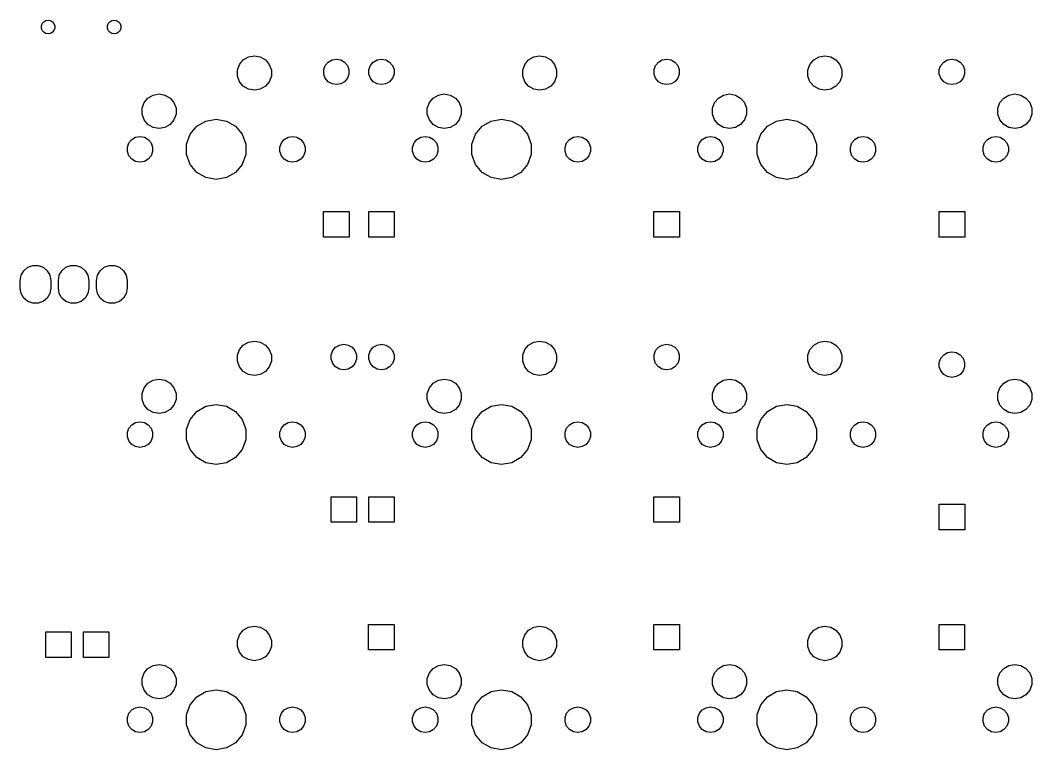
# Model space of a CAD drawing. Extents: x 16 to 275, y -108 to -13.
# Drawn here: x 141.9 to 209.3, y -62 to -13.4 of the extents above; entities that cross this region are included whole.
import ezdxf

# ---------------------------------------------------------------- set-up
doc = ezdxf.new("R2010")
doc.units = 0
doc.header["$MEASUREMENT"] = 0
doc.layers.add('BLACK', color=7, linetype='CONTINUOUS')

msp = doc.modelspace()

# ---------------------------------------------------------------- linework, layer by layer
at = {"layer": 'Black'}
for p, q in [((143.51, -13.5052), (143.646, -13.4268)), ((143.646, -13.4268), (143.8, -13.3996)), ((143.8, -13.3996), (143.955, -13.4268)), ((143.955, -13.4268), (144.09, -13.5052)), ((147.91, -13.5052), (148.045, -13.4268)), ((148.045, -13.4268), (148.2, -13.3996)), ((148.2, -13.3996), (148.354, -13.4268)), ((148.354, -13.4268), (148.49, -13.5052)), ((143.356, -13.7725), (143.41, -13.6253)), ((143.356, -13.9293), (143.356, -13.7725)), ((143.41, -14.0765), (143.356, -13.9293)), ((143.41, -13.6253), (143.51, -13.5052)), ((143.51, -14.1966), (143.41, -14.0765)), ((144.09, -13.5052), (144.191, -13.6253)), ((144.191, -14.0765), (144.09, -14.1966)), ((144.191, -13.6253), (144.245, -13.7725)), ((144.245, -13.9293), (144.191, -14.0765)), ((144.245, -13.7725), (144.245, -13.9293)), ((147.755, -13.7725), (147.809, -13.6253)), ((147.755, -13.9293), (147.755, -13.7725)), ((147.809, -14.0765), (147.755, -13.9293)), ((147.809, -13.6253), (147.91, -13.5052)), ((147.91, -14.1966), (147.809, -14.0765)), ((148.49, -13.5052), (148.59, -13.6253)), ((148.59, -14.0765), (148.49, -14.1966)), ((148.59, -13.6253), (148.644, -13.7725)), ((148.644, -13.9293), (148.59, -14.0765)), ((148.644, -13.7725), (148.644, -13.9293)), ((143.646, -14.275), (143.51, -14.1966)), ((143.8, -14.3022), (143.646, -14.275)), ((143.955, -14.275), (143.8, -14.3022)), ((144.09, -14.1966), (143.955, -14.275)), ((148.045, -14.275), (147.91, -14.1966)), ((148.2, -14.3022), (148.045, -14.275)), ((148.354, -14.275), (148.2, -14.3022)), ((148.49, -14.1966), (148.354, -14.275)), ((156.546, -16.3463), (156.802, -16.0411)), ((156.802, -16.0411), (157.148, -15.8418)), ((157.148, -15.8418), (157.54, -15.7726)), ((157.54, -15.7726), (157.932, -15.8418)), ((157.932, -15.8418), (158.278, -16.0411)), ((158.278, -16.0411), (158.534, -16.3463)), ((162.454, -16.1861), (162.711, -16.038)), ((162.711, -16.038), (163.003, -15.9866)), ((163.003, -15.9866), (163.294, -16.038)), ((163.294, -16.038), (163.551, -16.1861)), ((165.454, -16.1861), (165.711, -16.038)), ((165.711, -16.038), (166.003, -15.9866)), ((166.003, -15.9866), (166.294, -16.038)), ((166.294, -16.038), (166.551, -16.1861)), ((175.546, -16.3463), (175.802, -16.0411)), ((175.802, -16.0411), (176.148, -15.8418)), ((176.148, -15.8418), (176.54, -15.7726)), ((176.54, -15.7726), (176.932, -15.8418)), ((176.932, -15.8418), (177.278, -16.0411)), ((177.278, -16.0411), (177.534, -16.3463)), ((184.454, -16.1861), (184.711, -16.038)), ((184.711, -16.038), (185.003, -15.9866)), ((185.003, -15.9866), (185.294, -16.038)), ((185.294, -16.038), (185.551, -16.1861)), ((194.546, -16.3463), (194.802, -16.0411)), ((194.802, -16.0411), (195.148, -15.8418)), ((195.148, -15.8418), (195.54, -15.7726)), ((195.54, -15.7726), (195.932, -15.8418)), ((195.932, -15.8418), (196.278, -16.0411)), ((196.278, -16.0411), (196.534, -16.3463)), ((203.454, -16.1861), (203.711, -16.038)), ((203.711, -16.038), (204.003, -15.9866)), ((204.003, -15.9866), (204.294, -16.038)), ((204.294, -16.038), (204.551, -16.1861)), ((156.41, -16.7208), (156.546, -16.3463)), ((156.41, -17.1192), (156.41, -16.7208)), ((158.534, -16.3463), (158.67, -16.7208)), ((158.67, -16.7208), (158.67, -17.1192)), ((162.163, -16.6914), (162.264, -16.413)), ((162.163, -16.9876), (162.163, -16.6914)), ((162.264, -16.413), (162.454, -16.1861)), ((163.551, -16.1861), (163.741, -16.413)), ((163.741, -16.413), (163.842, -16.6914)), ((163.842, -16.6914), (163.842, -16.9876)), ((165.163, -16.6914), (165.264, -16.413)), ((165.163, -16.9876), (165.163, -16.6914)), ((165.264, -16.413), (165.454, -16.1861)), ((166.551, -16.1861), (166.741, -16.413)), ((166.741, -16.413), (166.842, -16.6914)), ((166.842, -16.6914), (166.842, -16.9876)), ((175.41, -16.7208), (175.546, -16.3463)), ((175.41, -17.1192), (175.41, -16.7208)), ((177.534, -16.3463), (177.67, -16.7208)), ((177.67, -16.7208), (177.67, -17.1192)), ((184.163, -16.6914), (184.264, -16.413)), ((184.163, -16.9876), (184.163, -16.6914)), ((184.264, -16.413), (184.454, -16.1861)), ((185.551, -16.1861), (185.741, -16.413)), ((185.741, -16.413), (185.842, -16.6914)), ((185.842, -16.6914), (185.842, -16.9876)), ((194.41, -16.7208), (194.546, -16.3463)), ((194.41, -17.1192), (194.41, -16.7208)), ((196.534, -16.3463), (196.67, -16.7208)), ((196.67, -16.7208), (196.67, -17.1192)), ((203.163, -16.6914), (203.264, -16.413)), ((203.163, -16.9876), (203.163, -16.6914)), ((203.264, -16.413), (203.454, -16.1861)), ((204.551, -16.1861), (204.741, -16.413)), ((204.741, -16.413), (204.842, -16.6914)), ((204.842, -16.6914), (204.842, -16.9876)), ((156.546, -17.4937), (156.41, -17.1192)), ((156.802, -17.7989), (156.546, -17.4937)), ((158.534, -17.4937), (158.278, -17.7989)), ((158.67, -17.1192), (158.534, -17.4937)), ((162.264, -17.2659), (162.163, -16.9876)), ((162.454, -17.4928), (162.264, -17.2659)), ((162.711, -17.6409), (162.454, -17.4928)), ((163.551, -17.4928), (163.294, -17.6409)), ((163.741, -17.2659), (163.551, -17.4928)), ((163.842, -16.9876), (163.741, -17.2659)), ((165.264, -17.2659), (165.163, -16.9876)), ((165.454, -17.4928), (165.264, -17.2659)), ((165.711, -17.6409), (165.454, -17.4928)), ((166.551, -17.4928), (166.294, -17.6409)), ((166.741, -17.2659), (166.551, -17.4928)), ((166.842, -16.9876), (166.741, -17.2659)), ((175.546, -17.4937), (175.41, -17.1192)), ((175.802, -17.7989), (175.546, -17.4937)), ((177.534, -17.4937), (177.278, -17.7989)), ((177.67, -17.1192), (177.534, -17.4937)), ((184.264, -17.2659), (184.163, -16.9876)), ((184.454, -17.4928), (184.264, -17.2659)), ((184.711, -17.6409), (184.454, -17.4928)), ((185.551, -17.4928), (185.294, -17.6409)), ((185.741, -17.2659), (185.551, -17.4928)), ((185.842, -16.9876), (185.741, -17.2659)), ((194.546, -17.4937), (194.41, -17.1192)), ((194.802, -17.7989), (194.546, -17.4937)), ((196.534, -17.4937), (196.278, -17.7989)), ((196.67, -17.1192), (196.534, -17.4937)), ((203.264, -17.2659), (203.163, -16.9876)), ((203.454, -17.4928), (203.264, -17.2659)), ((203.711, -17.6409), (203.454, -17.4928)), ((204.551, -17.4928), (204.294, -17.6409)), ((204.741, -17.2659), (204.551, -17.4928)), ((204.842, -16.9876), (204.741, -17.2659)), ((157.148, -17.9982), (156.802, -17.7989)), ((157.54, -18.0674), (157.148, -17.9982)), ((157.932, -17.9982), (157.54, -18.0674)), ((158.278, -17.7989), (157.932, -17.9982)), ((163.003, -17.6924), (162.711, -17.6409)), ((163.294, -17.6409), (163.003, -17.6924)), ((166.003, -17.6924), (165.711, -17.6409)), ((166.294, -17.6409), (166.003, -17.6924)), ((176.148, -17.9982), (175.802, -17.7989)), ((176.54, -18.0674), (176.148, -17.9982)), ((176.932, -17.9982), (176.54, -18.0674)), ((177.278, -17.7989), (176.932, -17.9982)), ((185.003, -17.6924), (184.711, -17.6409)), ((185.294, -17.6409), (185.003, -17.6924)), ((195.148, -17.9982), (194.802, -17.7989)), ((195.54, -18.0674), (195.148, -17.9982)), ((195.932, -17.9982), (195.54, -18.0674)), ((196.278, -17.7989), (195.932, -17.9982)), ((204.003, -17.6924), (203.711, -17.6409)), ((204.294, -17.6409), (204.003, -17.6924)), ((150.196, -18.8863), (150.452, -18.5811)), ((150.452, -18.5811), (150.798, -18.3818)), ((150.798, -18.3818), (151.19, -18.3126)), ((151.19, -18.3126), (151.582, -18.3818)), ((151.582, -18.3818), (151.928, -18.5811)), ((151.928, -18.5811), (152.184, -18.8863)), ((169.196, -18.8863), (169.452, -18.5811)), ((169.452, -18.5811), (169.798, -18.3818)), ((169.798, -18.3818), (170.19, -18.3126)), ((170.19, -18.3126), (170.582, -18.3818)), ((170.582, -18.3818), (170.928, -18.5811)), ((170.928, -18.5811), (171.184, -18.8863)), ((188.196, -18.8863), (188.452, -18.5811)), ((188.452, -18.5811), (188.798, -18.3818)), ((188.798, -18.3818), (189.19, -18.3126)), ((189.19, -18.3126), (189.582, -18.3818)), ((189.582, -18.3818), (189.928, -18.5811)), ((189.928, -18.5811), (190.184, -18.8863)), ((207.196, -18.8863), (207.452, -18.5811)), ((207.452, -18.5811), (207.798, -18.3818)), ((207.798, -18.3818), (208.19, -18.3126)), ((208.19, -18.3126), (208.582, -18.3818)), ((208.582, -18.3818), (208.928, -18.5811)), ((208.928, -18.5811), (209.184, -18.8863)), ((150.06, -19.2608), (150.196, -18.8863)), ((150.06, -19.6592), (150.06, -19.2608)), ((152.184, -18.8863), (152.32, -19.2608)), ((152.32, -19.2608), (152.32, -19.6592)), ((169.06, -19.2608), (169.196, -18.8863)), ((169.06, -19.6592), (169.06, -19.2608)), ((171.184, -18.8863), (171.32, -19.2608)), ((171.32, -19.2608), (171.32, -19.6592)), ((188.06, -19.2608), (188.196, -18.8863)), ((188.06, -19.6592), (188.06, -19.2608)), ((190.184, -18.8863), (190.32, -19.2608)), ((190.32, -19.2608), (190.32, -19.6592)), ((207.06, -19.2608), (207.196, -18.8863)), ((207.06, -19.6592), (207.06, -19.2608)), ((209.184, -18.8863), (209.32, -19.2608)), ((209.32, -19.2608), (209.32, -19.6592)), ((150.196, -20.0337), (150.06, -19.6592)), ((150.452, -20.3389), (150.196, -20.0337)), ((152.184, -20.0337), (151.928, -20.3389)), ((152.32, -19.6592), (152.184, -20.0337)), ((153.713, -20.4667), (154.315, -20.1192)), ((154.315, -20.1192), (155, -19.9985)), ((155, -19.9985), (155.685, -20.1192)), ((155.685, -20.1192), (156.287, -20.4667)), ((169.196, -20.0337), (169.06, -19.6592)), ((169.452, -20.3389), (169.196, -20.0337)), ((171.184, -20.0337), (170.928, -20.3389)), ((171.32, -19.6592), (171.184, -20.0337)), ((172.713, -20.4667), (173.315, -20.1192)), ((173.315, -20.1192), (174, -19.9985)), ((174, -19.9985), (174.685, -20.1192)), ((174.685, -20.1192), (175.287, -20.4667)), ((188.196, -20.0337), (188.06, -19.6592)), ((188.452, -20.3389), (188.196, -20.0337)), ((190.184, -20.0337), (189.928, -20.3389)), ((190.32, -19.6592), (190.184, -20.0337)), ((191.713, -20.4667), (192.315, -20.1192)), ((192.315, -20.1192), (193, -19.9985)), ((193, -19.9985), (193.685, -20.1192)), ((193.685, -20.1192), (194.287, -20.4667)), ((207.196, -20.0337), (207.06, -19.6592)), ((207.452, -20.3389), (207.196, -20.0337)), ((209.184, -20.0337), (208.928, -20.3389)), ((209.32, -19.6592), (209.184, -20.0337)), ((150.798, -20.5382), (150.452, -20.3389)), ((151.19, -20.6074), (150.798, -20.5382)), ((151.582, -20.5382), (151.19, -20.6074)), ((151.928, -20.3389), (151.582, -20.5382)), ((153.267, -20.9992), (153.713, -20.4667)), ((156.287, -20.4667), (156.733, -20.9992)), ((169.798, -20.5382), (169.452, -20.3389)), ((170.19, -20.6074), (169.798, -20.5382)), ((170.582, -20.5382), (170.19, -20.6074)), ((170.928, -20.3389), (170.582, -20.5382)), ((172.267, -20.9992), (172.713, -20.4667)), ((175.287, -20.4667), (175.733, -20.9992)), ((188.798, -20.5382), (188.452, -20.3389)), ((189.19, -20.6074), (188.798, -20.5382)), ((189.582, -20.5382), (189.19, -20.6074)), ((189.928, -20.3389), (189.582, -20.5382)), ((191.267, -20.9992), (191.713, -20.4667)), ((194.287, -20.4667), (194.733, -20.9992)), ((207.798, -20.5382), (207.452, -20.3389)), ((208.19, -20.6074), (207.798, -20.5382)), ((208.582, -20.5382), (208.19, -20.6074)), ((208.928, -20.3389), (208.582, -20.5382)), ((149.18, -21.5729), (149.371, -21.3457)), ((149.371, -21.3457), (149.628, -21.1974)), ((149.628, -21.1974), (149.92, -21.1458)), ((149.92, -21.1458), (150.212, -21.1974)), ((150.212, -21.1974), (150.469, -21.3457)), ((150.469, -21.3457), (150.66, -21.5729)), ((153.029, -21.6524), (153.267, -20.9992)), ((156.733, -20.9992), (156.971, -21.6524)), ((159.34, -21.5729), (159.531, -21.3457)), ((159.531, -21.3457), (159.788, -21.1974)), ((159.788, -21.1974), (160.08, -21.1458)), ((160.08, -21.1458), (160.372, -21.1974)), ((160.372, -21.1974), (160.629, -21.3457)), ((160.629, -21.3457), (160.82, -21.5729)), ((168.18, -21.5729), (168.371, -21.3457)), ((168.371, -21.3457), (168.628, -21.1974)), ((168.628, -21.1974), (168.92, -21.1458)), ((168.92, -21.1458), (169.212, -21.1974)), ((169.212, -21.1974), (169.469, -21.3457)), ((169.469, -21.3457), (169.66, -21.5729)), ((172.029, -21.6524), (172.267, -20.9992)), ((175.733, -20.9992), (175.971, -21.6524)), ((178.34, -21.5729), (178.531, -21.3457)), ((178.531, -21.3457), (178.788, -21.1974)), ((178.788, -21.1974), (179.08, -21.1458)), ((179.08, -21.1458), (179.372, -21.1974)), ((179.372, -21.1974), (179.629, -21.3457)), ((179.629, -21.3457), (179.82, -21.5729)), ((187.18, -21.5729), (187.371, -21.3457)), ((187.371, -21.3457), (187.628, -21.1974)), ((187.628, -21.1974), (187.92, -21.1458)), ((187.92, -21.1458), (188.212, -21.1974)), ((188.212, -21.1974), (188.469, -21.3457)), ((188.469, -21.3457), (188.66, -21.5729)), ((191.029, -21.6524), (191.267, -20.9992)), ((194.733, -20.9992), (194.971, -21.6524)), ((197.34, -21.5729), (197.531, -21.3457)), ((197.531, -21.3457), (197.788, -21.1974)), ((197.788, -21.1974), (198.08, -21.1458)), ((198.08, -21.1458), (198.372, -21.1974)), ((198.372, -21.1974), (198.629, -21.3457)), ((198.629, -21.3457), (198.82, -21.5729)), ((206.18, -21.5729), (206.371, -21.3457)), ((206.371, -21.3457), (206.628, -21.1974)), ((206.628, -21.1974), (206.92, -21.1458)), ((206.92, -21.1458), (207.212, -21.1974)), ((207.212, -21.1974), (207.469, -21.3457)), ((207.469, -21.3457), (207.66, -21.5729)), ((149.079, -21.8517), (149.18, -21.5729)), ((149.079, -22.1483), (149.079, -21.8517)), ((149.18, -22.4271), (149.079, -22.1483)), ((150.66, -21.5729), (150.761, -21.8517)), ((150.761, -22.1483), (150.66, -22.4271)), ((150.761, -21.8517), (150.761, -22.1483)), ((153.029, -22.3476), (153.029, -21.6524)), ((156.971, -21.6524), (156.971, -22.3476)), ((159.239, -21.8517), (159.34, -21.5729)), ((159.239, -22.1483), (159.239, -21.8517)), ((159.34, -22.4271), (159.239, -22.1483)), ((160.82, -21.5729), (160.921, -21.8517)), ((160.921, -22.1483), (160.82, -22.4271)), ((160.921, -21.8517), (160.921, -22.1483)), ((168.079, -21.8517), (168.18, -21.5729)), ((168.079, -22.1483), (168.079, -21.8517)), ((168.18, -22.4271), (168.079, -22.1483)), ((169.66, -21.5729), (169.761, -21.8517)), ((169.761, -22.1483), (169.66, -22.4271)), ((169.761, -21.8517), (169.761, -22.1483)), ((172.029, -22.3476), (172.029, -21.6524)), ((175.971, -21.6524), (175.971, -22.3476)), ((178.239, -21.8517), (178.34, -21.5729)), ((178.239, -22.1483), (178.239, -21.8517)), ((178.34, -22.4271), (178.239, -22.1483)), ((179.82, -21.5729), (179.921, -21.8517)), ((179.921, -22.1483), (179.82, -22.4271)), ((179.921, -21.8517), (179.921, -22.1483)), ((187.079, -21.8517), (187.18, -21.5729)), ((187.079, -22.1483), (187.079, -21.8517)), ((187.18, -22.4271), (187.079, -22.1483)), ((188.66, -21.5729), (188.761, -21.8517)), ((188.761, -22.1483), (188.66, -22.4271)), ((188.761, -21.8517), (188.761, -22.1483)), ((191.029, -22.3476), (191.029, -21.6524)), ((194.971, -21.6524), (194.971, -22.3476)), ((197.239, -21.8517), (197.34, -21.5729)), ((197.239, -22.1483), (197.239, -21.8517)), ((197.34, -22.4271), (197.239, -22.1483)), ((198.82, -21.5729), (198.921, -21.8517)), ((198.921, -22.1483), (198.82, -22.4271)), ((198.921, -21.8517), (198.921, -22.1483)), ((206.079, -21.8517), (206.18, -21.5729)), ((206.079, -22.1483), (206.079, -21.8517)), ((206.18, -22.4271), (206.079, -22.1483)), ((207.66, -21.5729), (207.761, -21.8517)), ((207.761, -22.1483), (207.66, -22.4271)), ((207.761, -21.8517), (207.761, -22.1483)), ((149.371, -22.6543), (149.18, -22.4271)), ((149.628, -22.8026), (149.371, -22.6543)), ((149.92, -22.8542), (149.628, -22.8026)), ((150.212, -22.8026), (149.92, -22.8542)), ((150.469, -22.6543), (150.212, -22.8026)), ((150.66, -22.4271), (150.469, -22.6543)), ((153.267, -23.0008), (153.029, -22.3476)), ((156.971, -22.3476), (156.733, -23.0008)), ((159.531, -22.6543), (159.34, -22.4271)), ((159.788, -22.8026), (159.531, -22.6543)), ((160.08, -22.8542), (159.788, -22.8026)), ((160.372, -22.8026), (160.08, -22.8542)), ((160.629, -22.6543), (160.372, -22.8026)), ((160.82, -22.4271), (160.629, -22.6543)), ((168.371, -22.6543), (168.18, -22.4271)), ((168.628, -22.8026), (168.371, -22.6543)), ((168.92, -22.8542), (168.628, -22.8026)), ((169.212, -22.8026), (168.92, -22.8542)), ((169.469, -22.6543), (169.212, -22.8026)), ((169.66, -22.4271), (169.469, -22.6543)), ((172.267, -23.0008), (172.029, -22.3476)), ((175.971, -22.3476), (175.733, -23.0008)), ((178.531, -22.6543), (178.34, -22.4271)), ((178.788, -22.8026), (178.531, -22.6543)), ((179.08, -22.8542), (178.788, -22.8026)), ((179.372, -22.8026), (179.08, -22.8542)), ((179.629, -22.6543), (179.372, -22.8026)), ((179.82, -22.4271), (179.629, -22.6543)), ((187.371, -22.6543), (187.18, -22.4271)), ((187.628, -22.8026), (187.371, -22.6543)), ((187.92, -22.8542), (187.628, -22.8026)), ((188.212, -22.8026), (187.92, -22.8542)), ((188.469, -22.6543), (188.212, -22.8026)), ((188.66, -22.4271), (188.469, -22.6543)), ((191.267, -23.0008), (191.029, -22.3476)), ((194.971, -22.3476), (194.733, -23.0008)), ((197.531, -22.6543), (197.34, -22.4271)), ((197.788, -22.8026), (197.531, -22.6543)), ((198.08, -22.8542), (197.788, -22.8026)), ((198.372, -22.8026), (198.08, -22.8542)), ((198.629, -22.6543), (198.372, -22.8026)), ((198.82, -22.4271), (198.629, -22.6543)), ((206.371, -22.6543), (206.18, -22.4271)), ((206.628, -22.8026), (206.371, -22.6543)), ((206.92, -22.8542), (206.628, -22.8026)), ((207.212, -22.8026), (206.92, -22.8542)), ((207.469, -22.6543), (207.212, -22.8026)), ((207.66, -22.4271), (207.469, -22.6543)), ((153.713, -23.5332), (153.267, -23.0008)), ((154.315, -23.8808), (153.713, -23.5332)), ((156.287, -23.5332), (155.685, -23.8808)), ((156.733, -23.0008), (156.287, -23.5332)), ((172.713, -23.5332), (172.267, -23.0008)), ((173.315, -23.8808), (172.713, -23.5332)), ((175.287, -23.5332), (174.685, -23.8808)), ((175.733, -23.0008), (175.287, -23.5332)), ((191.713, -23.5332), (191.267, -23.0008)), ((192.315, -23.8808), (191.713, -23.5332)), ((194.287, -23.5332), (193.685, -23.8808)), ((194.733, -23.0008), (194.287, -23.5332)), ((155, -24.0015), (154.315, -23.8808)), ((155.685, -23.8808), (155, -24.0015)), ((174, -24.0015), (173.315, -23.8808)), ((174.685, -23.8808), (174, -24.0015)), ((193, -24.0015), (192.315, -23.8808)), ((193.685, -23.8808), (193, -24.0015)), ((162.153, -27.8491), (162.153, -26.1498)), ((162.153, -26.1498), (163.852, -26.1498)), ((163.852, -26.1498), (163.852, -27.8491)), ((165.153, -27.8491), (165.153, -26.1498)), ((165.153, -26.1498), (166.852, -26.1498)), ((166.852, -26.1498), (166.852, -27.8491)), ((184.153, -27.8491), (184.153, -26.1498)), ((184.153, -26.1498), (185.852, -26.1498)), ((185.852, -26.1498), (185.852, -27.8491)), ((203.153, -27.8491), (203.153, -26.1498)), ((203.153, -26.1498), (204.852, -26.1498)), ((204.852, -26.1498), (204.852, -27.8491)), ((163.852, -27.8491), (162.153, -27.8491)), ((166.852, -27.8491), (165.153, -27.8491)), ((185.852, -27.8491), (184.153, -27.8491)), ((204.852, -27.8491), (203.153, -27.8491)), ((142.005, -30.3937), (142.182, -30.0881)), ((142.182, -30.0881), (142.452, -29.8613)), ((142.452, -29.8613), (142.784, -29.7406)), ((142.784, -29.7406), (143.136, -29.7406)), ((143.136, -29.7406), (143.468, -29.8613)), ((143.468, -29.8613), (143.738, -30.0881)), ((143.738, -30.0881), (143.915, -30.3937)), ((144.545, -30.3937), (144.722, -30.0881)), ((144.722, -30.0881), (144.992, -29.8613)), ((144.992, -29.8613), (145.324, -29.7406)), ((145.324, -29.7406), (145.676, -29.7406)), ((145.676, -29.7406), (146.008, -29.8613)), ((146.008, -29.8613), (146.278, -30.0881)), ((146.278, -30.0881), (146.455, -30.3937)), ((147.085, -30.3937), (147.262, -30.0881)), ((147.262, -30.0881), (147.532, -29.8613)), ((147.532, -29.8613), (147.864, -29.7406)), ((147.864, -29.7406), (148.216, -29.7406)), ((148.216, -29.7406), (148.548, -29.8613)), ((148.548, -29.8613), (148.818, -30.0881)), ((148.818, -30.0881), (148.995, -30.3937)), ((141.944, -30.7411), (142.005, -30.3937)), ((141.944, -31.2589), (141.944, -30.7411)), ((143.915, -30.3937), (143.976, -30.7411)), ((143.976, -30.7411), (143.976, -31.2589)), ((144.484, -30.7411), (144.545, -30.3937)), ((144.484, -31.2589), (144.484, -30.7411)), ((146.455, -30.3937), (146.516, -30.7411)), ((146.516, -30.7411), (146.516, -31.2589)), ((147.024, -30.7411), (147.085, -30.3937)), ((147.024, -31.2589), (147.024, -30.7411)), ((148.995, -30.3937), (149.056, -30.7411)), ((149.056, -30.7411), (149.056, -31.2589)), ((142.005, -31.6063), (141.944, -31.2589)), ((142.182, -31.9119), (142.005, -31.6063)), ((143.915, -31.6063), (143.738, -31.9119)), ((143.976, -31.2589), (143.915, -31.6063)), ((144.545, -31.6063), (144.484, -31.2589)), ((144.722, -31.9119), (144.545, -31.6063)), ((146.455, -31.6063), (146.278, -31.9119)), ((146.516, -31.2589), (146.455, -31.6063)), ((147.085, -31.6063), (147.024, -31.2589)), ((147.262, -31.9119), (147.085, -31.6063)), ((148.995, -31.6063), (148.818, -31.9119)), ((149.056, -31.2589), (148.995, -31.6063)), ((142.452, -32.1387), (142.182, -31.9119)), ((142.784, -32.2594), (142.452, -32.1387)), ((143.136, -32.2594), (142.784, -32.2594)), ((143.468, -32.1387), (143.136, -32.2594)), ((143.738, -31.9119), (143.468, -32.1387)), ((144.992, -32.1387), (144.722, -31.9119)), ((145.324, -32.2594), (144.992, -32.1387)), ((145.676, -32.2594), (145.324, -32.2594)), ((146.008, -32.1387), (145.676, -32.2594)), ((146.278, -31.9119), (146.008, -32.1387)), ((147.532, -32.1387), (147.262, -31.9119)), ((147.864, -32.2594), (147.532, -32.1387)), ((148.216, -32.2594), (147.864, -32.2594)), ((148.548, -32.1387), (148.216, -32.2594)), ((148.818, -31.9119), (148.548, -32.1387)), ((156.802, -35.0411), (157.148, -34.8418)), ((157.148, -34.8418), (157.54, -34.7726)), ((157.54, -34.7726), (157.932, -34.8418)), ((157.932, -34.8418), (158.278, -35.0411)), ((163.211, -35.038), (163.503, -34.9866)), ((163.503, -34.9866), (163.794, -35.038)), ((165.711, -35.038), (166.003, -34.9866)), ((166.003, -34.9866), (166.294, -35.038)), ((175.802, -35.0411), (176.148, -34.8418)), ((176.148, -34.8418), (176.54, -34.7726)), ((176.54, -34.7726), (176.932, -34.8418)), ((176.932, -34.8418), (177.278, -35.0411)), ((184.711, -35.038), (185.003, -34.9866)), ((185.003, -34.9866), (185.294, -35.038)), ((194.802, -35.0411), (195.148, -34.8418)), ((195.148, -34.8418), (195.54, -34.7726)), ((195.54, -34.7726), (195.932, -34.8418)), ((195.932, -34.8418), (196.278, -35.0411)), ((156.41, -35.7208), (156.546, -35.3463)), ((156.546, -35.3463), (156.802, -35.0411)), ((158.278, -35.0411), (158.534, -35.3463)), ((158.534, -35.3463), (158.67, -35.7208)), ((162.663, -35.6914), (162.764, -35.413)), ((162.663, -35.9876), (162.663, -35.6914)), ((162.764, -35.413), (162.954, -35.1861)), ((162.954, -35.1861), (163.211, -35.038)), ((163.794, -35.038), (164.051, -35.1861)), ((164.051, -35.1861), (164.241, -35.413)), ((164.241, -35.413), (164.342, -35.6914)), ((164.342, -35.6914), (164.342, -35.9876)), ((165.163, -35.6914), (165.264, -35.413)), ((165.163, -35.9876), (165.163, -35.6914)), ((165.264, -35.413), (165.454, -35.1861)), ((165.454, -35.1861), (165.711, -35.038)), ((166.294, -35.038), (166.551, -35.1861)), ((166.551, -35.1861), (166.741, -35.413)), ((166.741, -35.413), (166.842, -35.6914)), ((166.842, -35.6914), (166.842, -35.9876)), ((175.41, -35.7208), (175.546, -35.3463)), ((175.546, -35.3463), (175.802, -35.0411)), ((177.278, -35.0411), (177.534, -35.3463)), ((177.534, -35.3463), (177.67, -35.7208)), ((184.163, -35.6914), (184.264, -35.413)), ((184.163, -35.9876), (184.163, -35.6914)), ((184.264, -35.413), (184.454, -35.1861)), ((184.454, -35.1861), (184.711, -35.038)), ((185.294, -35.038), (185.551, -35.1861)), ((185.551, -35.1861), (185.741, -35.413)), ((185.741, -35.413), (185.842, -35.6914)), ((185.842, -35.6914), (185.842, -35.9876)), ((194.41, -35.7208), (194.546, -35.3463)), ((194.546, -35.3463), (194.802, -35.0411)), ((196.278, -35.0411), (196.534, -35.3463)), ((196.534, -35.3463), (196.67, -35.7208)), ((203.264, -35.913), (203.454, -35.6861)), ((203.454, -35.6861), (203.711, -35.538)), ((203.711, -35.538), (204.003, -35.4866)), ((204.003, -35.4866), (204.294, -35.538)), ((204.294, -35.538), (204.551, -35.6861)), ((204.551, -35.6861), (204.741, -35.913)), ((156.41, -36.1192), (156.41, -35.7208)), ((156.546, -36.4937), (156.41, -36.1192)), ((158.67, -36.1192), (158.534, -36.4937)), ((158.67, -35.7208), (158.67, -36.1192)), ((162.764, -36.2659), (162.663, -35.9876)), ((162.954, -36.4928), (162.764, -36.2659)), ((164.241, -36.2659), (164.051, -36.4928)), ((164.342, -35.9876), (164.241, -36.2659)), ((165.264, -36.2659), (165.163, -35.9876)), ((165.454, -36.4928), (165.264, -36.2659)), ((166.741, -36.2659), (166.551, -36.4928)), ((166.842, -35.9876), (166.741, -36.2659)), ((175.41, -36.1192), (175.41, -35.7208)), ((175.546, -36.4937), (175.41, -36.1192)), ((177.67, -36.1192), (177.534, -36.4937)), ((177.67, -35.7208), (177.67, -36.1192)), ((184.264, -36.2659), (184.163, -35.9876)), ((184.454, -36.4928), (184.264, -36.2659)), ((185.741, -36.2659), (185.551, -36.4928)), ((185.842, -35.9876), (185.741, -36.2659)), ((194.41, -36.1192), (194.41, -35.7208)), ((194.546, -36.4937), (194.41, -36.1192)), ((196.67, -36.1192), (196.534, -36.4937)), ((196.67, -35.7208), (196.67, -36.1192)), ((203.163, -36.1914), (203.264, -35.913)), ((203.163, -36.4876), (203.163, -36.1914)), ((204.741, -35.913), (204.842, -36.1914)), ((204.842, -36.1914), (204.842, -36.4876)), ((156.802, -36.7989), (156.546, -36.4937)), ((157.148, -36.9982), (156.802, -36.7989)), ((157.54, -37.0674), (157.148, -36.9982)), ((157.932, -36.9982), (157.54, -37.0674)), ((158.278, -36.7989), (157.932, -36.9982)), ((158.534, -36.4937), (158.278, -36.7989)), ((163.211, -36.6409), (162.954, -36.4928)), ((163.503, -36.6924), (163.211, -36.6409)), ((163.794, -36.6409), (163.503, -36.6924)), ((164.051, -36.4928), (163.794, -36.6409)), ((165.711, -36.6409), (165.454, -36.4928)), ((166.003, -36.6924), (165.711, -36.6409)), ((166.294, -36.6409), (166.003, -36.6924)), ((166.551, -36.4928), (166.294, -36.6409)), ((175.802, -36.7989), (175.546, -36.4937)), ((176.148, -36.9982), (175.802, -36.7989)), ((176.54, -37.0674), (176.148, -36.9982)), ((176.932, -36.9982), (176.54, -37.0674)), ((177.278, -36.7989), (176.932, -36.9982)), ((177.534, -36.4937), (177.278, -36.7989)), ((184.711, -36.6409), (184.454, -36.4928)), ((185.003, -36.6924), (184.711, -36.6409)), ((185.294, -36.6409), (185.003, -36.6924)), ((185.551, -36.4928), (185.294, -36.6409)), ((194.802, -36.7989), (194.546, -36.4937)), ((195.148, -36.9982), (194.802, -36.7989)), ((195.54, -37.0674), (195.148, -36.9982)), ((195.932, -36.9982), (195.54, -37.0674)), ((196.278, -36.7989), (195.932, -36.9982)), ((196.534, -36.4937), (196.278, -36.7989)), ((203.264, -36.7659), (203.163, -36.4876)), ((203.454, -36.9928), (203.264, -36.7659)), ((203.711, -37.1409), (203.454, -36.9928)), ((204.551, -36.9928), (204.294, -37.1409)), ((204.741, -36.7659), (204.551, -36.9928)), ((204.842, -36.4876), (204.741, -36.7659)), ((150.196, -37.8863), (150.452, -37.5811)), ((150.452, -37.5811), (150.798, -37.3818)), ((150.798, -37.3818), (151.19, -37.3126)), ((151.19, -37.3126), (151.582, -37.3818)), ((151.582, -37.3818), (151.928, -37.5811)), ((151.928, -37.5811), (152.184, -37.8863)), ((169.196, -37.8863), (169.452, -37.5811)), ((169.452, -37.5811), (169.798, -37.3818)), ((169.798, -37.3818), (170.19, -37.3126)), ((170.19, -37.3126), (170.582, -37.3818)), ((170.582, -37.3818), (170.928, -37.5811)), ((170.928, -37.5811), (171.184, -37.8863)), ((188.196, -37.8863), (188.452, -37.5811)), ((188.452, -37.5811), (188.798, -37.3818)), ((188.798, -37.3818), (189.19, -37.3126)), ((189.19, -37.3126), (189.582, -37.3818)), ((189.582, -37.3818), (189.928, -37.5811)), ((189.928, -37.5811), (190.184, -37.8863)), ((204.003, -37.1924), (203.711, -37.1409)), ((204.294, -37.1409), (204.003, -37.1924)), ((207.196, -37.8863), (207.452, -37.5811)), ((207.452, -37.5811), (207.798, -37.3818)), ((207.798, -37.3818), (208.19, -37.3126)), ((208.19, -37.3126), (208.582, -37.3818)), ((208.582, -37.3818), (208.928, -37.5811)), ((208.928, -37.5811), (209.184, -37.8863)), ((150.06, -38.2608), (150.196, -37.8863)), ((150.06, -38.6592), (150.06, -38.2608)), ((152.184, -37.8863), (152.32, -38.2608)), ((152.32, -38.2608), (152.32, -38.6592)), ((169.06, -38.2608), (169.196, -37.8863)), ((169.06, -38.6592), (169.06, -38.2608)), ((171.184, -37.8863), (171.32, -38.2608)), ((171.32, -38.2608), (171.32, -38.6592)), ((188.06, -38.2608), (188.196, -37.8863)), ((188.06, -38.6592), (188.06, -38.2608)), ((190.184, -37.8863), (190.32, -38.2608)), ((190.32, -38.2608), (190.32, -38.6592)), ((207.06, -38.2608), (207.196, -37.8863)), ((207.06, -38.6592), (207.06, -38.2608)), ((209.184, -37.8863), (209.32, -38.2608)), ((209.32, -38.2608), (209.32, -38.6592)), ((150.196, -39.0337), (150.06, -38.6592)), ((150.452, -39.3389), (150.196, -39.0337)), ((152.184, -39.0337), (151.928, -39.3389)), ((152.32, -38.6592), (152.184, -39.0337)), ((154.315, -39.1192), (155, -38.9985)), ((155, -38.9985), (155.685, -39.1192)), ((169.196, -39.0337), (169.06, -38.6592)), ((169.452, -39.3389), (169.196, -39.0337)), ((171.184, -39.0337), (170.928, -39.3389)), ((171.32, -38.6592), (171.184, -39.0337)), ((173.315, -39.1192), (174, -38.9985)), ((174, -38.9985), (174.685, -39.1192)), ((188.196, -39.0337), (188.06, -38.6592)), ((188.452, -39.3389), (188.196, -39.0337)), ((190.184, -39.0337), (189.928, -39.3389)), ((190.32, -38.6592), (190.184, -39.0337)), ((192.315, -39.1192), (193, -38.9985)), ((193, -38.9985), (193.685, -39.1192)), ((207.196, -39.0337), (207.06, -38.6592)), ((207.452, -39.3389), (207.196, -39.0337)), ((209.184, -39.0337), (208.928, -39.3389)), ((209.32, -38.6592), (209.184, -39.0337)), ((150.798, -39.5382), (150.452, -39.3389)), ((151.19, -39.6074), (150.798, -39.5382)), ((151.582, -39.5382), (151.19, -39.6074)), ((151.928, -39.3389), (151.582, -39.5382)), ((153.267, -39.9992), (153.713, -39.4667)), ((153.713, -39.4667), (154.315, -39.1192)), ((155.685, -39.1192), (156.287, -39.4667)), ((156.287, -39.4667), (156.733, -39.9992)), ((169.798, -39.5382), (169.452, -39.3389)), ((170.19, -39.6074), (169.798, -39.5382)), ((170.582, -39.5382), (170.19, -39.6074)), ((170.928, -39.3389), (170.582, -39.5382)), ((172.267, -39.9992), (172.713, -39.4667)), ((172.713, -39.4667), (173.315, -39.1192)), ((174.685, -39.1192), (175.287, -39.4667)), ((175.287, -39.4667), (175.733, -39.9992)), ((188.798, -39.5382), (188.452, -39.3389)), ((189.19, -39.6074), (188.798, -39.5382)), ((189.582, -39.5382), (189.19, -39.6074)), ((189.928, -39.3389), (189.582, -39.5382)), ((191.267, -39.9992), (191.713, -39.4667)), ((191.713, -39.4667), (192.315, -39.1192)), ((193.685, -39.1192), (194.287, -39.4667)), ((194.287, -39.4667), (194.733, -39.9992)), ((207.798, -39.5382), (207.452, -39.3389)), ((208.19, -39.6074), (207.798, -39.5382)), ((208.582, -39.5382), (208.19, -39.6074)), ((208.928, -39.3389), (208.582, -39.5382)), ((149.18, -40.5729), (149.371, -40.3457)), ((149.371, -40.3457), (149.628, -40.1974)), ((149.628, -40.1974), (149.92, -40.1458)), ((149.92, -40.1458), (150.212, -40.1974)), ((150.212, -40.1974), (150.469, -40.3457)), ((150.469, -40.3457), (150.66, -40.5729)), ((153.029, -40.6524), (153.267, -39.9992)), ((156.733, -39.9992), (156.971, -40.6524)), ((159.34, -40.5729), (159.531, -40.3457)), ((159.531, -40.3457), (159.788, -40.1974)), ((159.788, -40.1974), (160.08, -40.1458)), ((160.08, -40.1458), (160.372, -40.1974)), ((160.372, -40.1974), (160.629, -40.3457)), ((160.629, -40.3457), (160.82, -40.5729)), ((168.18, -40.5729), (168.371, -40.3457)), ((168.371, -40.3457), (168.628, -40.1974)), ((168.628, -40.1974), (168.92, -40.1458)), ((168.92, -40.1458), (169.212, -40.1974)), ((169.212, -40.1974), (169.469, -40.3457)), ((169.469, -40.3457), (169.66, -40.5729)), ((172.029, -40.6524), (172.267, -39.9992)), ((175.733, -39.9992), (175.971, -40.6524)), ((178.34, -40.5729), (178.531, -40.3457)), ((178.531, -40.3457), (178.788, -40.1974)), ((178.788, -40.1974), (179.08, -40.1458)), ((179.08, -40.1458), (179.372, -40.1974)), ((179.372, -40.1974), (179.629, -40.3457)), ((179.629, -40.3457), (179.82, -40.5729)), ((187.18, -40.5729), (187.371, -40.3457)), ((187.371, -40.3457), (187.628, -40.1974)), ((187.628, -40.1974), (187.92, -40.1458)), ((187.92, -40.1458), (188.212, -40.1974)), ((188.212, -40.1974), (188.469, -40.3457)), ((188.469, -40.3457), (188.66, -40.5729)), ((191.029, -40.6524), (191.267, -39.9992)), ((194.733, -39.9992), (194.971, -40.6524)), ((197.34, -40.5729), (197.531, -40.3457)), ((197.531, -40.3457), (197.788, -40.1974)), ((197.788, -40.1974), (198.08, -40.1458)), ((198.08, -40.1458), (198.372, -40.1974)), ((198.372, -40.1974), (198.629, -40.3457)), ((198.629, -40.3457), (198.82, -40.5729)), ((206.18, -40.5729), (206.371, -40.3457)), ((206.371, -40.3457), (206.628, -40.1974)), ((206.628, -40.1974), (206.92, -40.1458)), ((206.92, -40.1458), (207.212, -40.1974)), ((207.212, -40.1974), (207.469, -40.3457)), ((207.469, -40.3457), (207.66, -40.5729)), ((149.079, -40.8517), (149.18, -40.5729)), ((149.079, -41.1483), (149.079, -40.8517)), ((150.66, -40.5729), (150.761, -40.8517)), ((150.761, -40.8517), (150.761, -41.1483)), ((153.029, -41.3476), (153.029, -40.6524)), ((156.971, -40.6524), (156.971, -41.3476)), ((159.239, -40.8517), (159.34, -40.5729)), ((159.239, -41.1483), (159.239, -40.8517)), ((160.82, -40.5729), (160.921, -40.8517)), ((160.921, -40.8517), (160.921, -41.1483)), ((168.079, -40.8517), (168.18, -40.5729)), ((168.079, -41.1483), (168.079, -40.8517)), ((169.66, -40.5729), (169.761, -40.8517)), ((169.761, -40.8517), (169.761, -41.1483)), ((172.029, -41.3476), (172.029, -40.6524)), ((175.971, -40.6524), (175.971, -41.3476)), ((178.239, -40.8517), (178.34, -40.5729)), ((178.239, -41.1483), (178.239, -40.8517)), ((179.82, -40.5729), (179.921, -40.8517)), ((179.921, -40.8517), (179.921, -41.1483)), ((187.079, -40.8517), (187.18, -40.5729)), ((187.079, -41.1483), (187.079, -40.8517)), ((188.66, -40.5729), (188.761, -40.8517)), ((188.761, -40.8517), (188.761, -41.1483)), ((191.029, -41.3476), (191.029, -40.6524)), ((194.971, -40.6524), (194.971, -41.3476)), ((197.239, -40.8517), (197.34, -40.5729)), ((197.239, -41.1483), (197.239, -40.8517)), ((198.82, -40.5729), (198.921, -40.8517)), ((198.921, -40.8517), (198.921, -41.1483)), ((206.079, -40.8517), (206.18, -40.5729)), ((206.079, -41.1483), (206.079, -40.8517)), ((207.66, -40.5729), (207.761, -40.8517)), ((207.761, -40.8517), (207.761, -41.1483)), ((149.18, -41.4271), (149.079, -41.1483)), ((149.371, -41.6543), (149.18, -41.4271)), ((149.628, -41.8026), (149.371, -41.6543)), ((150.469, -41.6543), (150.212, -41.8026)), ((150.66, -41.4271), (150.469, -41.6543)), ((150.761, -41.1483), (150.66, -41.4271)), ((153.267, -42.0008), (153.029, -41.3476)), ((156.971, -41.3476), (156.733, -42.0008)), ((159.34, -41.4271), (159.239, -41.1483)), ((159.531, -41.6543), (159.34, -41.4271)), ((159.788, -41.8026), (159.531, -41.6543)), ((160.629, -41.6543), (160.372, -41.8026)), ((160.82, -41.4271), (160.629, -41.6543)), ((160.921, -41.1483), (160.82, -41.4271)), ((168.18, -41.4271), (168.079, -41.1483)), ((168.371, -41.6543), (168.18, -41.4271)), ((168.628, -41.8026), (168.371, -41.6543)), ((169.469, -41.6543), (169.212, -41.8026)), ((169.66, -41.4271), (169.469, -41.6543)), ((169.761, -41.1483), (169.66, -41.4271)), ((172.267, -42.0008), (172.029, -41.3476)), ((175.971, -41.3476), (175.733, -42.0008)), ((178.34, -41.4271), (178.239, -41.1483)), ((178.531, -41.6543), (178.34, -41.4271)), ((178.788, -41.8026), (178.531, -41.6543)), ((179.629, -41.6543), (179.372, -41.8026)), ((179.82, -41.4271), (179.629, -41.6543)), ((179.921, -41.1483), (179.82, -41.4271)), ((187.18, -41.4271), (187.079, -41.1483)), ((187.371, -41.6543), (187.18, -41.4271)), ((187.628, -41.8026), (187.371, -41.6543)), ((188.469, -41.6543), (188.212, -41.8026)), ((188.66, -41.4271), (188.469, -41.6543)), ((188.761, -41.1483), (188.66, -41.4271)), ((191.267, -42.0008), (191.029, -41.3476)), ((194.971, -41.3476), (194.733, -42.0008)), ((197.34, -41.4271), (197.239, -41.1483)), ((197.531, -41.6543), (197.34, -41.4271)), ((197.788, -41.8026), (197.531, -41.6543)), ((198.629, -41.6543), (198.372, -41.8026)), ((198.82, -41.4271), (198.629, -41.6543)), ((198.921, -41.1483), (198.82, -41.4271)), ((206.18, -41.4271), (206.079, -41.1483)), ((206.371, -41.6543), (206.18, -41.4271)), ((206.628, -41.8026), (206.371, -41.6543)), ((207.469, -41.6543), (207.212, -41.8026)), ((207.66, -41.4271), (207.469, -41.6543)), ((207.761, -41.1483), (207.66, -41.4271)), ((149.92, -41.8541), (149.628, -41.8026)), ((150.212, -41.8026), (149.92, -41.8541)), ((153.713, -42.5332), (153.267, -42.0008)), ((156.733, -42.0008), (156.287, -42.5332)), ((160.08, -41.8541), (159.788, -41.8026)), ((160.372, -41.8026), (160.08, -41.8541)), ((168.92, -41.8541), (168.628, -41.8026)), ((169.212, -41.8026), (168.92, -41.8541)), ((172.713, -42.5332), (172.267, -42.0008)), ((175.733, -42.0008), (175.287, -42.5332)), ((179.08, -41.8541), (178.788, -41.8026)), ((179.372, -41.8026), (179.08, -41.8541)), ((187.92, -41.8541), (187.628, -41.8026)), ((188.212, -41.8026), (187.92, -41.8541)), ((191.713, -42.5332), (191.267, -42.0008)), ((194.733, -42.0008), (194.287, -42.5332)), ((198.08, -41.8541), (197.788, -41.8026)), ((198.372, -41.8026), (198.08, -41.8541)), ((206.92, -41.8541), (206.628, -41.8026)), ((207.212, -41.8026), (206.92, -41.8541)), ((154.315, -42.8808), (153.713, -42.5332)), ((155, -43.0015), (154.315, -42.8808)), ((155.685, -42.8808), (155, -43.0015)), ((156.287, -42.5332), (155.685, -42.8808)), ((173.315, -42.8808), (172.713, -42.5332)), ((174, -43.0015), (173.315, -42.8808)), ((174.685, -42.8808), (174, -43.0015)), ((175.287, -42.5332), (174.685, -42.8808)), ((192.315, -42.8808), (191.713, -42.5332)), ((193, -43.0015), (192.315, -42.8808)), ((193.685, -42.8808), (193, -43.0015)), ((194.287, -42.5332), (193.685, -42.8808)), ((162.653, -46.8491), (162.653, -45.1499)), ((162.653, -45.1499), (164.352, -45.1499)), ((164.352, -45.1499), (164.352, -46.8491)), ((165.153, -46.8491), (165.153, -45.1499)), ((165.153, -45.1499), (166.852, -45.1499)), ((166.852, -45.1499), (166.852, -46.8491)), ((184.153, -46.8491), (184.153, -45.1499)), ((184.153, -45.1499), (185.852, -45.1499)), ((185.852, -45.1499), (185.852, -46.8491)), ((203.153, -47.3491), (203.153, -45.6499)), ((203.153, -45.6499), (204.852, -45.6499)), ((204.852, -45.6499), (204.852, -47.3491)), ((164.352, -46.8491), (162.653, -46.8491)), ((166.852, -46.8491), (165.153, -46.8491)), ((185.852, -46.8491), (184.153, -46.8491)), ((204.852, -47.3491), (203.153, -47.3491)), ((156.802, -54.0411), (157.148, -53.8418)), ((157.148, -53.8418), (157.54, -53.7726)), ((157.54, -53.7726), (157.932, -53.8418)), ((157.932, -53.8418), (158.278, -54.0411)), ((165.148, -55.3501), (165.148, -53.6509)), ((165.148, -53.6509), (166.847, -53.6509)), ((166.847, -53.6509), (166.847, -55.3501)), ((175.802, -54.0411), (176.148, -53.8418)), ((176.148, -53.8418), (176.54, -53.7726)), ((176.54, -53.7726), (176.932, -53.8418)), ((176.932, -53.8418), (177.278, -54.0411)), ((184.148, -55.3501), (184.148, -53.6509)), ((184.148, -53.6509), (185.847, -53.6509)), ((185.847, -53.6509), (185.847, -55.3501)), ((194.802, -54.0411), (195.148, -53.8418)), ((195.148, -53.8418), (195.54, -53.7726)), ((195.54, -53.7726), (195.932, -53.8418)), ((195.932, -53.8418), (196.278, -54.0411)), ((203.148, -55.3501), (203.148, -53.6509)), ((203.148, -53.6509), (204.847, -53.6509)), ((204.847, -53.6509), (204.847, -55.3501)), ((143.648, -55.8501), (143.648, -54.1509)), ((143.648, -54.1509), (145.347, -54.1509)), ((145.347, -54.1509), (145.347, -55.8501)), ((146.148, -55.8501), (146.148, -54.1509)), ((146.148, -54.1509), (147.847, -54.1509)), ((147.847, -54.1509), (147.847, -55.8501)), ((156.41, -54.7208), (156.546, -54.3463)), ((156.546, -54.3463), (156.802, -54.0411)), ((158.278, -54.0411), (158.534, -54.3463)), ((158.534, -54.3463), (158.67, -54.7208)), ((175.41, -54.7208), (175.546, -54.3463)), ((175.546, -54.3463), (175.802, -54.0411)), ((177.278, -54.0411), (177.534, -54.3463)), ((177.534, -54.3463), (177.67, -54.7208)), ((194.41, -54.7208), (194.546, -54.3463)), ((194.546, -54.3463), (194.802, -54.0411)), ((196.278, -54.0411), (196.534, -54.3463)), ((196.534, -54.3463), (196.67, -54.7208)), ((156.41, -55.1192), (156.41, -54.7208)), ((156.546, -55.4937), (156.41, -55.1192)), ((158.67, -55.1192), (158.534, -55.4937)), ((158.67, -54.7208), (158.67, -55.1192)), ((175.41, -55.1192), (175.41, -54.7208)), ((175.546, -55.4937), (175.41, -55.1192)), ((177.67, -55.1192), (177.534, -55.4937)), ((177.67, -54.7208), (177.67, -55.1192)), ((194.41, -55.1192), (194.41, -54.7208)), ((194.546, -55.4937), (194.41, -55.1192)), ((196.67, -55.1192), (196.534, -55.4937)), ((196.67, -54.7208), (196.67, -55.1192)), ((145.347, -55.8501), (143.648, -55.8501)), ((147.847, -55.8501), (146.148, -55.8501)), ((156.802, -55.7989), (156.546, -55.4937)), ((157.148, -55.9982), (156.802, -55.7989)), ((158.278, -55.7989), (157.932, -55.9982)), ((158.534, -55.4937), (158.278, -55.7989)), ((166.847, -55.3501), (165.148, -55.3501)), ((175.802, -55.7989), (175.546, -55.4937)), ((176.148, -55.9982), (175.802, -55.7989)), ((177.278, -55.7989), (176.932, -55.9982)), ((177.534, -55.4937), (177.278, -55.7989)), ((185.847, -55.3501), (184.148, -55.3501)), ((194.802, -55.7989), (194.546, -55.4937)), ((195.148, -55.9982), (194.802, -55.7989)), ((196.278, -55.7989), (195.932, -55.9982)), ((196.534, -55.4937), (196.278, -55.7989)), ((204.847, -55.3501), (203.148, -55.3501)), ((150.196, -56.8863), (150.452, -56.5811)), ((150.452, -56.5811), (150.798, -56.3818)), ((150.798, -56.3818), (151.19, -56.3126)), ((151.19, -56.3126), (151.582, -56.3818)), ((151.582, -56.3818), (151.928, -56.5811)), ((151.928, -56.5811), (152.184, -56.8863)), ((157.54, -56.0674), (157.148, -55.9982)), ((157.932, -55.9982), (157.54, -56.0674)), ((169.196, -56.8863), (169.452, -56.5811)), ((169.452, -56.5811), (169.798, -56.3818)), ((169.798, -56.3818), (170.19, -56.3126)), ((170.19, -56.3126), (170.582, -56.3818)), ((170.582, -56.3818), (170.928, -56.5811)), ((170.928, -56.5811), (171.184, -56.8863)), ((176.54, -56.0674), (176.148, -55.9982)), ((176.932, -55.9982), (176.54, -56.0674)), ((188.196, -56.8863), (188.452, -56.5811)), ((188.452, -56.5811), (188.798, -56.3818)), ((188.798, -56.3818), (189.19, -56.3126)), ((189.19, -56.3126), (189.582, -56.3818)), ((189.582, -56.3818), (189.928, -56.5811)), ((189.928, -56.5811), (190.184, -56.8863)), ((195.54, -56.0674), (195.148, -55.9982)), ((195.932, -55.9982), (195.54, -56.0674)), ((207.196, -56.8863), (207.452, -56.5811)), ((207.452, -56.5811), (207.798, -56.3818)), ((207.798, -56.3818), (208.19, -56.3126)), ((208.19, -56.3126), (208.582, -56.3818)), ((208.582, -56.3818), (208.928, -56.5811)), ((208.928, -56.5811), (209.184, -56.8863)), ((150.06, -57.2608), (150.196, -56.8863)), ((150.06, -57.6592), (150.06, -57.2608)), ((152.184, -56.8863), (152.32, -57.2608)), ((152.32, -57.2608), (152.32, -57.6592)), ((169.06, -57.2608), (169.196, -56.8863)), ((169.06, -57.6592), (169.06, -57.2608)), ((171.184, -56.8863), (171.32, -57.2608)), ((171.32, -57.2608), (171.32, -57.6592)), ((188.06, -57.2608), (188.196, -56.8863)), ((188.06, -57.6592), (188.06, -57.2608)), ((190.184, -56.8863), (190.32, -57.2608)), ((190.32, -57.2608), (190.32, -57.6592)), ((207.06, -57.2608), (207.196, -56.8863)), ((207.06, -57.6592), (207.06, -57.2608)), ((209.184, -56.8863), (209.32, -57.2608)), ((209.32, -57.2608), (209.32, -57.6592)), ((150.196, -58.0337), (150.06, -57.6592)), ((152.32, -57.6592), (152.184, -58.0337)), ((169.196, -58.0337), (169.06, -57.6592)), ((171.32, -57.6592), (171.184, -58.0337)), ((188.196, -58.0337), (188.06, -57.6592)), ((190.32, -57.6592), (190.184, -58.0337)), ((207.196, -58.0337), (207.06, -57.6592)), ((209.32, -57.6592), (209.184, -58.0337)), ((150.452, -58.3389), (150.196, -58.0337)), ((150.798, -58.5382), (150.452, -58.3389)), ((151.19, -58.6074), (150.798, -58.5382)), ((151.582, -58.5382), (151.19, -58.6074)), ((151.928, -58.3389), (151.582, -58.5382)), ((152.184, -58.0337), (151.928, -58.3389)), ((153.267, -58.9992), (153.713, -58.4667)), ((153.713, -58.4667), (154.315, -58.1192)), ((154.315, -58.1192), (155, -57.9985)), ((155, -57.9985), (155.685, -58.1192)), ((155.685, -58.1192), (156.287, -58.4667)), ((156.287, -58.4667), (156.733, -58.9992)), ((169.452, -58.3389), (169.196, -58.0337)), ((169.798, -58.5382), (169.452, -58.3389)), ((170.19, -58.6074), (169.798, -58.5382)), ((170.582, -58.5382), (170.19, -58.6074)), ((170.928, -58.3389), (170.582, -58.5382)), ((171.184, -58.0337), (170.928, -58.3389)), ((172.267, -58.9992), (172.713, -58.4667)), ((172.713, -58.4667), (173.315, -58.1192)), ((173.315, -58.1192), (174, -57.9985)), ((174, -57.9985), (174.685, -58.1192)), ((174.685, -58.1192), (175.287, -58.4667)), ((175.287, -58.4667), (175.733, -58.9992)), ((188.452, -58.3389), (188.196, -58.0337)), ((188.798, -58.5382), (188.452, -58.3389)), ((189.19, -58.6074), (188.798, -58.5382)), ((189.582, -58.5382), (189.19, -58.6074)), ((189.928, -58.3389), (189.582, -58.5382)), ((190.184, -58.0337), (189.928, -58.3389)), ((191.267, -58.9992), (191.713, -58.4667)), ((191.713, -58.4667), (192.315, -58.1192)), ((192.315, -58.1192), (193, -57.9985)), ((193, -57.9985), (193.685, -58.1192)), ((193.685, -58.1192), (194.287, -58.4667)), ((194.287, -58.4667), (194.733, -58.9992)), ((207.452, -58.3389), (207.196, -58.0337)), ((207.798, -58.5382), (207.452, -58.3389)), ((208.19, -58.6074), (207.798, -58.5382)), ((208.582, -58.5382), (208.19, -58.6074)), ((208.928, -58.3389), (208.582, -58.5382)), ((209.184, -58.0337), (208.928, -58.3389)), ((149.371, -59.3457), (149.628, -59.1974)), ((149.628, -59.1974), (149.92, -59.1458)), ((149.92, -59.1458), (150.212, -59.1974)), ((150.212, -59.1974), (150.469, -59.3457)), ((153.029, -59.6524), (153.267, -58.9992)), ((156.733, -58.9992), (156.971, -59.6524)), ((159.531, -59.3457), (159.788, -59.1974)), ((159.788, -59.1974), (160.08, -59.1458)), ((160.08, -59.1458), (160.372, -59.1974)), ((160.372, -59.1974), (160.629, -59.3457)), ((168.371, -59.3457), (168.628, -59.1974)), ((168.628, -59.1974), (168.92, -59.1458)), ((168.92, -59.1458), (169.212, -59.1974)), ((169.212, -59.1974), (169.469, -59.3457)), ((172.029, -59.6524), (172.267, -58.9992)), ((175.733, -58.9992), (175.971, -59.6524)), ((178.531, -59.3457), (178.788, -59.1974)), ((178.788, -59.1974), (179.08, -59.1458)), ((179.08, -59.1458), (179.372, -59.1974)), ((179.372, -59.1974), (179.629, -59.3457)), ((187.371, -59.3457), (187.628, -59.1974)), ((187.628, -59.1974), (187.92, -59.1458)), ((187.92, -59.1458), (188.212, -59.1974)), ((188.212, -59.1974), (188.469, -59.3457)), ((191.029, -59.6524), (191.267, -58.9992)), ((194.733, -58.9992), (194.971, -59.6524)), ((197.531, -59.3457), (197.788, -59.1974)), ((197.788, -59.1974), (198.08, -59.1458)), ((198.08, -59.1458), (198.372, -59.1974)), ((198.372, -59.1974), (198.629, -59.3457)), ((206.371, -59.3457), (206.628, -59.1974)), ((206.628, -59.1974), (206.92, -59.1458)), ((206.92, -59.1458), (207.212, -59.1974)), ((207.212, -59.1974), (207.469, -59.3457)), ((149.079, -59.8517), (149.18, -59.5729)), ((149.079, -60.1483), (149.079, -59.8517)), ((149.18, -59.5729), (149.371, -59.3457)), ((150.469, -59.3457), (150.66, -59.5729)), ((150.66, -59.5729), (150.761, -59.8517)), ((150.761, -59.8517), (150.761, -60.1483)), ((153.029, -60.3476), (153.029, -59.6524)), ((156.971, -59.6524), (156.971, -60.3476)), ((159.239, -59.8517), (159.34, -59.5729)), ((159.239, -60.1483), (159.239, -59.8517)), ((159.34, -59.5729), (159.531, -59.3457)), ((160.629, -59.3457), (160.82, -59.5729)), ((160.82, -59.5729), (160.921, -59.8517)), ((160.921, -59.8517), (160.921, -60.1483)), ((168.079, -59.8517), (168.18, -59.5729)), ((168.079, -60.1483), (168.079, -59.8517)), ((168.18, -59.5729), (168.371, -59.3457)), ((169.469, -59.3457), (169.66, -59.5729)), ((169.66, -59.5729), (169.761, -59.8517)), ((169.761, -59.8517), (169.761, -60.1483)), ((172.029, -60.3476), (172.029, -59.6524)), ((175.971, -59.6524), (175.971, -60.3476)), ((178.239, -59.8517), (178.34, -59.5729)), ((178.239, -60.1483), (178.239, -59.8517)), ((178.34, -59.5729), (178.531, -59.3457)), ((179.629, -59.3457), (179.82, -59.5729)), ((179.82, -59.5729), (179.921, -59.8517)), ((179.921, -59.8517), (179.921, -60.1483)), ((187.079, -59.8517), (187.18, -59.5729)), ((187.079, -60.1483), (187.079, -59.8517)), ((187.18, -59.5729), (187.371, -59.3457)), ((188.469, -59.3457), (188.66, -59.5729)), ((188.66, -59.5729), (188.761, -59.8517)), ((188.761, -59.8517), (188.761, -60.1483)), ((191.029, -60.3476), (191.029, -59.6524)), ((194.971, -59.6524), (194.971, -60.3476)), ((197.239, -59.8517), (197.34, -59.5729)), ((197.239, -60.1483), (197.239, -59.8517)), ((197.34, -59.5729), (197.531, -59.3457)), ((198.629, -59.3457), (198.82, -59.5729)), ((198.82, -59.5729), (198.921, -59.8517)), ((198.921, -59.8517), (198.921, -60.1483)), ((206.079, -59.8517), (206.18, -59.5729)), ((206.079, -60.1483), (206.079, -59.8517)), ((206.18, -59.5729), (206.371, -59.3457)), ((207.469, -59.3457), (207.66, -59.5729)), ((207.66, -59.5729), (207.761, -59.8517)), ((207.761, -59.8517), (207.761, -60.1483)), ((149.18, -60.4271), (149.079, -60.1483)), ((149.371, -60.6543), (149.18, -60.4271)), ((150.66, -60.4271), (150.469, -60.6543)), ((150.761, -60.1483), (150.66, -60.4271)), ((153.267, -61.0008), (153.029, -60.3476)), ((156.971, -60.3476), (156.733, -61.0008)), ((159.34, -60.4271), (159.239, -60.1483)), ((159.531, -60.6543), (159.34, -60.4271)), ((160.82, -60.4271), (160.629, -60.6543)), ((160.921, -60.1483), (160.82, -60.4271)), ((168.18, -60.4271), (168.079, -60.1483)), ((168.371, -60.6543), (168.18, -60.4271)), ((169.66, -60.4271), (169.469, -60.6543)), ((169.761, -60.1483), (169.66, -60.4271)), ((172.267, -61.0008), (172.029, -60.3476)), ((175.971, -60.3476), (175.733, -61.0008)), ((178.34, -60.4271), (178.239, -60.1483)), ((178.531, -60.6543), (178.34, -60.4271)), ((179.82, -60.4271), (179.629, -60.6543)), ((179.921, -60.1483), (179.82, -60.4271)), ((187.18, -60.4271), (187.079, -60.1483)), ((187.371, -60.6543), (187.18, -60.4271)), ((188.66, -60.4271), (188.469, -60.6543)), ((188.761, -60.1483), (188.66, -60.4271)), ((191.267, -61.0008), (191.029, -60.3476)), ((194.971, -60.3476), (194.733, -61.0008)), ((197.34, -60.4271), (197.239, -60.1483)), ((197.531, -60.6543), (197.34, -60.4271)), ((198.82, -60.4271), (198.629, -60.6543)), ((198.921, -60.1483), (198.82, -60.4271)), ((206.18, -60.4271), (206.079, -60.1483)), ((206.371, -60.6543), (206.18, -60.4271)), ((207.66, -60.4271), (207.469, -60.6543)), ((207.761, -60.1483), (207.66, -60.4271)), ((149.628, -60.8026), (149.371, -60.6543)), ((149.92, -60.8541), (149.628, -60.8026)), ((150.212, -60.8026), (149.92, -60.8541)), ((150.469, -60.6543), (150.212, -60.8026)), ((153.713, -61.5332), (153.267, -61.0008)), ((156.733, -61.0008), (156.287, -61.5332)), ((159.788, -60.8026), (159.531, -60.6543)), ((160.08, -60.8541), (159.788, -60.8026)), ((160.372, -60.8026), (160.08, -60.8541)), ((160.629, -60.6543), (160.372, -60.8026)), ((168.628, -60.8026), (168.371, -60.6543)), ((168.92, -60.8541), (168.628, -60.8026)), ((169.212, -60.8026), (168.92, -60.8541)), ((169.469, -60.6543), (169.212, -60.8026)), ((172.713, -61.5332), (172.267, -61.0008)), ((175.733, -61.0008), (175.287, -61.5332)), ((178.788, -60.8026), (178.531, -60.6543)), ((179.08, -60.8541), (178.788, -60.8026)), ((179.372, -60.8026), (179.08, -60.8541)), ((179.629, -60.6543), (179.372, -60.8026)), ((187.628, -60.8026), (187.371, -60.6543)), ((187.92, -60.8541), (187.628, -60.8026)), ((188.212, -60.8026), (187.92, -60.8541)), ((188.469, -60.6543), (188.212, -60.8026)), ((191.713, -61.5332), (191.267, -61.0008)), ((194.733, -61.0008), (194.287, -61.5332)), ((197.788, -60.8026), (197.531, -60.6543)), ((198.08, -60.8541), (197.788, -60.8026)), ((198.372, -60.8026), (198.08, -60.8541)), ((198.629, -60.6543), (198.372, -60.8026)), ((206.628, -60.8026), (206.371, -60.6543)), ((206.92, -60.8541), (206.628, -60.8026)), ((207.212, -60.8026), (206.92, -60.8541)), ((207.469, -60.6543), (207.212, -60.8026)), ((154.315, -61.8808), (153.713, -61.5332)), ((155, -62.0015), (154.315, -61.8808)), ((155.685, -61.8808), (155, -62.0015)), ((156.287, -61.5332), (155.685, -61.8808)), ((173.315, -61.8808), (172.713, -61.5332)), ((174, -62.0015), (173.315, -61.8808)), ((174.685, -61.8808), (174, -62.0015)), ((175.287, -61.5332), (174.685, -61.8808)), ((192.315, -61.8808), (191.713, -61.5332)), ((193, -62.0015), (192.315, -61.8808)), ((193.685, -61.8808), (193, -62.0015)), ((194.287, -61.5332), (193.685, -61.8808))]:
    msp.add_line(p, q, dxfattribs=at)

doc.saveas('drawing.dxf')
